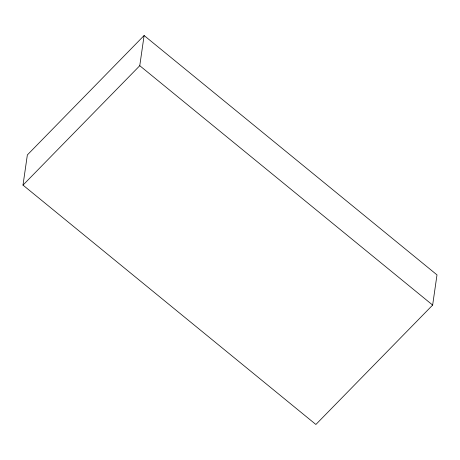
<?xml version="1.0" encoding="UTF-8"?>
<svg xmlns="http://www.w3.org/2000/svg" width="460" height="460" viewBox="0 0 460 460"><rect width="100%" height="100%" fill="white"/><g stroke="black" fill="none" stroke-linecap="round" stroke-linejoin="round"><path stroke-width="0.69" d="M23 185.115L27.353 154.928L144.112 35.523L437 274.885L432.647 305.072L315.888 424.476L23 185.115L139.765 65.711L144.112 35.523M139.765 65.711L432.647 305.072"/></g></svg>
